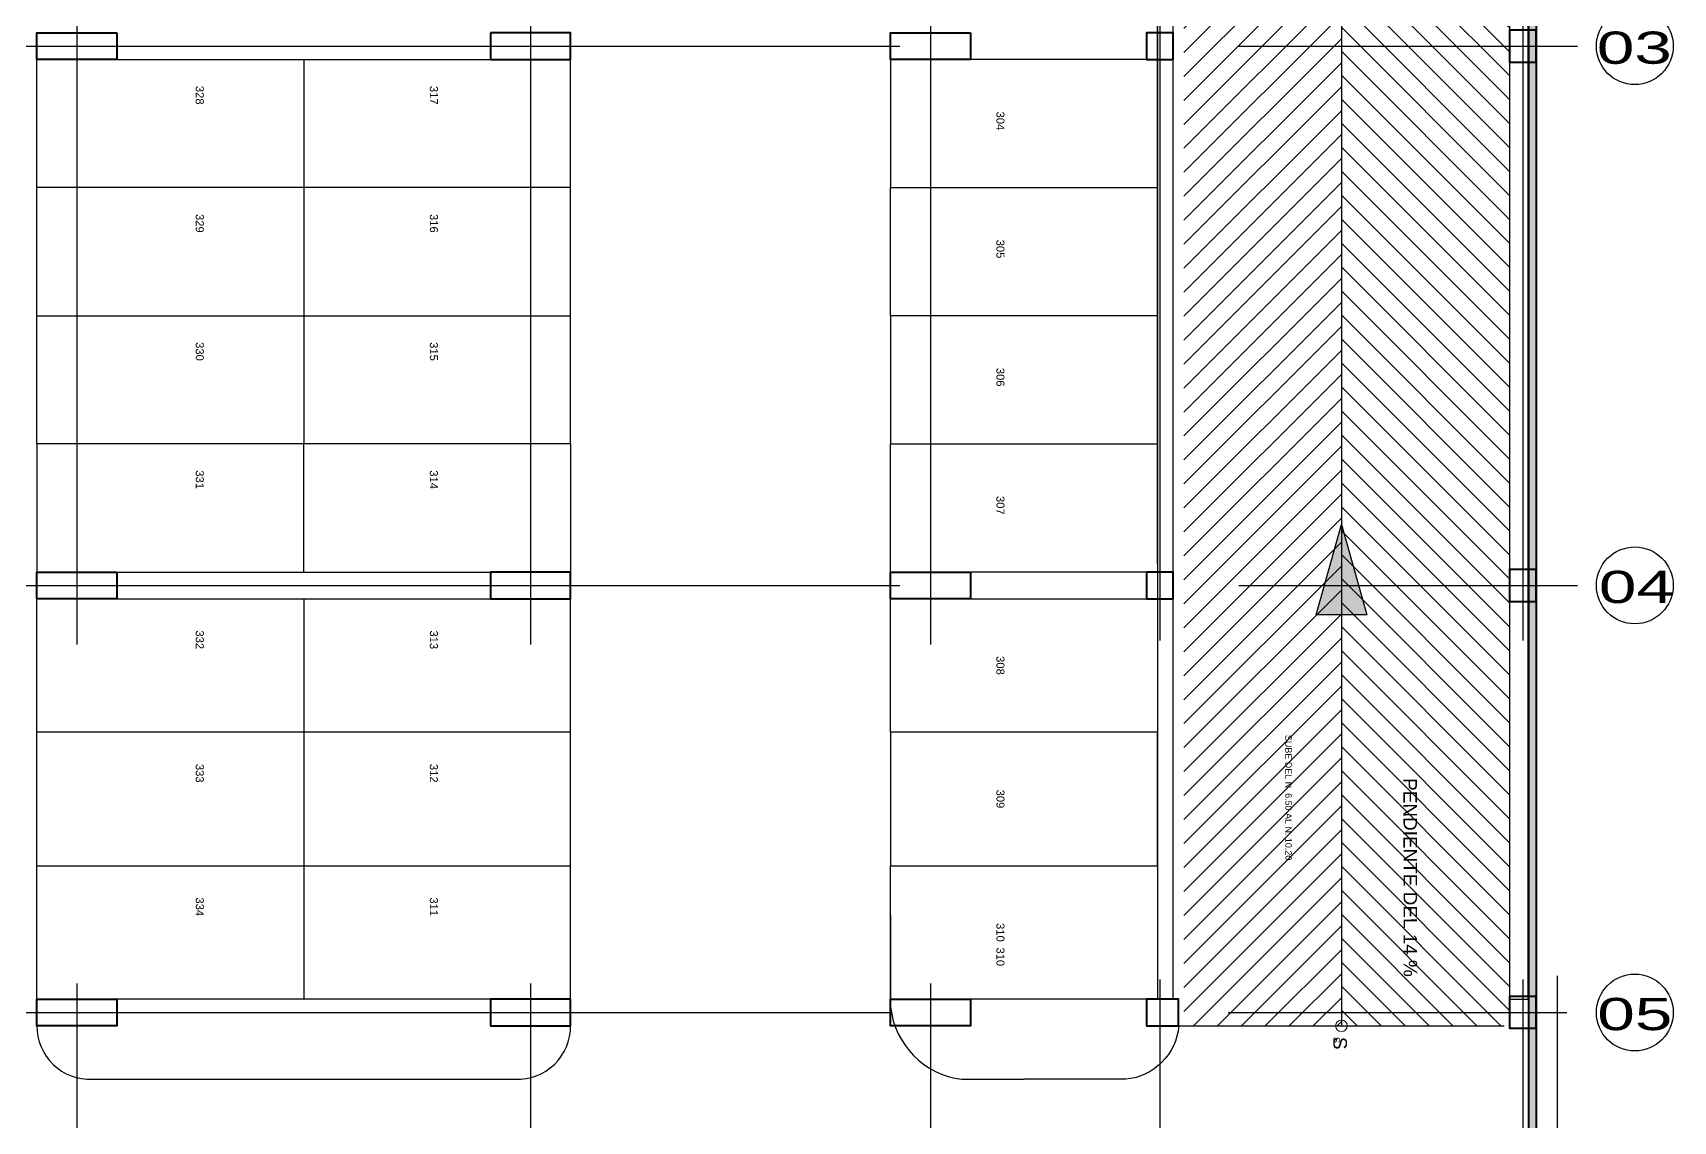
# Model space of a CAD drawing. Header units: millimetres. Extents: x -430 to 485, y 17 to 957.
# Drawn here: x 162.62 to 193.36, y 61.87 to 82.26 of the extents above; entities that cross this region are included whole.
import ezdxf

# ---------------------------------------------------------------- set-up
doc = ezdxf.new("R2010")
doc.units = ezdxf.units.MM
doc.linetypes.add('Center', pattern=[50.8, 31.75, -6.35, 6.35, -6.35])
for name, color, linetype in [('-parquead', 8, 'Continuous'), ('EJE-ESTRUCTURA', 8, 'Center'), ('GG_PISO 3', 8, 'Continuous'), ('JCA_HATCH 254', 252, 'Continuous'), ('JCA_TEXTO1', 8, 'Continuous'), ('JCA_TEXTO2', 8, 'Continuous'), ('Textos-espacios', 8, 'Continuous')]:
    doc.layers.add(name, color=color, linetype=linetype)
doc.layers.add('Estructura', color=7, linetype='Continuous', lineweight=40, true_color=0x4f4f4f)
for name, color, linetype, lineweight in [('Muro', 9, 'Continuous', 40), ('Piso', 251, 'Continuous', 30), ('TEXTOS', 250, 'Continuous', 20)]:
    doc.layers.add(name, color=color, linetype=linetype, lineweight=lineweight)
doc.styles.get("Standard").update_dxf_attribs({"font": 'arial.ttf'})
doc.styles.add('style2', font='arial.ttf', dxfattribs={"width": 1.5})

# ---------------------------------------------------------------- blocks, each defined once
blk = doc.blocks.new('estructura etapa 3')
at = {"layer": 'EJE-ESTRUCTURA'}
for p, q in [((-876.7, -6655.354), (-876.7, -6714.914)), ((-868.2, -6655.354), (-868.2, -6714.914)), ((-860.702, -6655.354), (-860.702, -6714.914)), ((-860.702, -6655.354), (-860.702, -6714.914)), ((-856.404, -6655.279), (-856.404, -6714.839)), ((-849.604, -6655.279), (-849.604, -6714.839)), ((-893.028, -6675.899), (-848.026, -6675.899)), ((-893.028, -6685.999), (-848.026, -6685.999)), ((-893.228, -6693.999), (-848.026, -6693.999))]:
    blk.add_line(p, q, dxfattribs=at)
at = {"layer": 'Estructura'}
for points in [[(-875.95, -6675.649), (-875.95, -6676.149), (-877.45, -6676.149), (-877.45, -6675.649)], [(-868.95, -6675.649), (-868.95, -6676.149), (-867.45, -6676.149), (-867.45, -6675.649)], [(-859.952, -6675.649), (-859.952, -6676.149), (-861.452, -6676.149), (-861.452, -6675.649)], [(-856.154, -6676.149), (-856.154, -6675.649), (-856.654, -6675.649), (-856.654, -6676.149)], [(-849.354, -6676.199), (-849.354, -6675.599), (-849.854, -6675.599), (-849.854, -6676.199)], [(-849.354, -6686.299), (-849.354, -6685.699), (-849.854, -6685.699), (-849.854, -6686.299)], [(-875.95, -6685.749), (-875.95, -6686.249), (-877.45, -6686.249), (-877.45, -6685.749)], [(-868.95, -6685.749), (-868.95, -6686.249), (-867.45, -6686.249), (-867.45, -6685.749)], [(-859.952, -6685.749), (-859.952, -6686.249), (-861.452, -6686.249), (-861.452, -6685.749)], [(-856.154, -6686.249), (-856.154, -6685.749), (-856.654, -6685.749), (-856.654, -6686.249)], [(-849.353, -6694.294), (-849.354, -6693.699), (-849.855, -6693.699), (-849.854, -6694.294)], [(-875.95, -6693.749), (-875.95, -6694.249), (-877.45, -6694.249), (-877.45, -6693.749)], [(-868.95, -6693.749), (-868.95, -6694.249), (-867.45, -6694.249), (-867.45, -6693.749)], [(-859.952, -6693.749), (-859.952, -6694.249), (-861.452, -6694.249), (-861.452, -6693.749)], [(-856.054, -6694.249), (-856.054, -6693.749), (-856.654, -6693.749), (-856.654, -6694.249)]]:
    blk.add_lwpolyline(points, close=True, dxfattribs=at)
at = {"layer": 'JCA_TEXTO1', "linetype": 'Continuous'}
for centre in [(-847.506, -6675.899), (-847.506, -6685.999), (-847.506, -6693.999)]:
    blk.add_circle(centre, 0.72, dxfattribs=at)
at = {"layer": 'JCA_TEXTO2', "style": 'style2', "width": 1.5}
for s, p in [('03', (-848.217, -6676.229)), ('04', (-848.179, -6686.329)), ('05', (-848.208, -6694.329))]:
    blk.add_text(s, height=0.6031, rotation=0.0293, dxfattribs=at).set_placement(p)
blk = doc.blocks.new('A$C972f9415')
at = {"layer": 'JCA_HATCH 254', "linetype": 'Continuous', "ltscale": 0.3, "true_color": 0x636466, "transparency": 33554687}
h = blk.add_hatch(color=251, dxfattribs=at)
h.dxf.hatch_style = 1
h.paths.add_polyline_path([(52.113, 57.896), (51.963, 57.896), (51.963, 14.896), (52.113, 14.896)])
at = {"layer": 'JCA_HATCH 254'}
blk.add_hatch(color=256, dxfattribs=at).paths.add_polyline_path([(48.458, 30.764), (48.934, 29.072), (47.982, 29.072)])
at = {"layer": 'Piso'}
h = blk.add_hatch(dxfattribs=at)
h.set_pattern_fill('ANSI31', color=256, scale=0.1, angle=-41.916, style=0)
h.set_pattern_definition([(45, (46.84654, 25.8127), (-0.2245064, 0.2245064), [])])
h.paths.add_polyline_path([(48.458, 48.672), (48.458, 21.371), (45.508, 21.371), (45.508, 47.321), (45.369, 47.811), (45.076, 48.229), (44.663, 48.526), (44.175, 48.672)])
h = blk.add_hatch(dxfattribs=at)
h.set_pattern_fill('ANSI31', color=256, scale=0.1, angle=-41.916, style=0)
h.set_pattern_definition([(135, (50.16887, 25.8127), (0.2245064, 0.2245064), [])])
h.paths.add_polyline_path([(48.458, 48.672), (48.458, 21.371), (51.618, 21.371), (51.598, 48.672)])
at = {"layer": '-parquead'}
for p, q in [((45.01, 30.023), (45.01, 47.171)), ((29.012, 39.471), (29.012, 32.271)), ((29.013, 39.471), (29.013, 32.271)), ((34.012, 37.071), (24.013, 37.071)), ((29.013, 29.371), (29.013, 21.871)), ((34.013, 26.871), (24.013, 26.871)), ((25.049, 20.371), (32.976, 20.371))]:
    blk.add_line(p, q, dxfattribs=at)
for points in [[(45.308, 47.471), (45.01, 47.471), (45.01, 21.871), (45.308, 21.871)], [(51.959, 47.471), (51.608, 47.471), (51.608, 21.871), (51.959, 21.871)], [(45.01, 37.071), (45.01, 39.471), (40.01, 39.471), (40.01, 37.071)], [(45.01, 37.071), (45.01, 34.671), (40.01, 34.671), (40.01, 37.071)], [(45.01, 32.271), (45.01, 34.671), (40.01, 34.671), (40.01, 32.271)], [(45.01, 32.271), (45.01, 29.871), (40.01, 29.871), (40.01, 32.271)], [(40.01, 26.871), (40.01, 29.371), (45.01, 29.371), (45.01, 26.871)], [(40.01, 26.871), (40.01, 24.371), (45.01, 24.371), (45.01, 26.871)], [(40.01, 21.871), (40.01, 24.371), (45.01, 24.371), (45.01, 21.871)]]:
    blk.add_lwpolyline(points, close=True, dxfattribs=at)
for points in [[(24.013, 39.471), (34.012, 39.471)], [(34.012, 32.271), (24.013, 32.271), (24.013, 39.471)], [(34.012, 32.271), (34.012, 39.471)], [(24.013, 34.671), (34.012, 34.671)], [(24.013, 32.271), (24.013, 29.871), (34.012, 29.871)], [(29.012, 29.871), (29.012, 32.271)], [(29.013, 29.871), (29.013, 32.271)], [(34.012, 32.271), (34.012, 29.871)], [(24.013, 29.371), (34.013, 29.371)], [(34.013, 21.871), (24.013, 21.871), (24.013, 29.371)], [(34.013, 21.871), (34.013, 29.371)], [(24.013, 24.371), (34.013, 24.371)]]:
    blk.add_lwpolyline(points, dxfattribs=at)
for points in [[(40.01, 23.447), (40.01, 21.721, 0.348163), (41.343, 20.371), (42.51, 20.371)], [(45.409, 21.371, -0.363964), (44.417, 20.371), (42.51, 20.371)]]:
    blk.add_lwpolyline(points, format="xyb", dxfattribs=at)
for centre, start, end in [((25.008, 21.366), 179.6878, 272.3511), ((33.017, 21.366), 267.6502, 0.3083)]:
    blk.add_arc(centre, 0.996, start, end, dxfattribs=at)
at = {"layer": 'Muro'}
blk.add_lwpolyline([(52.113, 57.896), (51.963, 57.896), (51.963, 14.896), (52.113, 14.896)], close=True, dxfattribs=at)
at = {"layer": 'Piso'}
for p, q in [((48.458, 48.672), (48.458, 21.371)), ((52.509, 3.988), (52.509, 22.308, -41.255)), ((45.409, 21.371), (51.509, 21.371))]:
    blk.add_line(p, q, dxfattribs=at)
at = {"layer": 'TEXTOS'}
blk.add_circle((48.458, 21.371), 0.109, dxfattribs=at)
at = {"layer": 'Textos-espacios'}
blk.add_lwpolyline([(48.458, 30.764), (48.934, 29.072), (47.982, 29.072)], close=True, dxfattribs=at)
at = {"layer": 'Muro'}
blk.add_blockref('estructura etapa 3', (901.462, 6715.62), dxfattribs=at)
at = {"layer": 'Textos-espacios'}
blk.add_text('S', height=0.254, rotation=270.0669, dxfattribs=at).set_placement((48.307, 21.164))
at = {"layer": 'Textos-espacios', "char_height": 0.15, "attachment_point": 1, "rotation": 270}
for s, width, insert in [('328', 1.39428, (27.139, 38.977)), ('317', 1.35043, (31.526, 38.977)), ('304', 0.89145, (42.143, 38.496)), ('329', 1.25263, (27.139, 36.577)), ('316', 1.51574, (31.526, 36.577)), ('305', 0.89145, (42.143, 36.096)), ('330', 1.2206, (27.139, 34.177)), ('315', 1.52757, (31.526, 34.177)), ('306', 0.89145, (42.143, 33.696)), ('331', 1.23243, (27.139, 31.777)), ('314', 1.38591, (31.526, 31.777)), ('307', 0.89145, (42.143, 31.296)), ('332', 1.19925, (27.139, 28.777)), ('313', 1.90594, (31.526, 28.777)), ('308', 0.89145, (42.143, 28.296)), ('333', 1.25935, (27.139, 26.277)), ('312', 1.36456, (31.526, 26.277)), ('309', 0.89145, (42.143, 25.796)), ('334', 1.42465, (27.139, 23.777)), ('311', 1.45973, (31.526, 23.777)), ('310', 0.89145, (42.143, 23.296))]:
    blk.add_mtext_dynamic_manual_height_columns(s, width=width, gutter_width=5, heights=[0], dxfattribs=dict(at, insert=insert))

msp = doc.modelspace()

# ---------------------------------------------------------------- block references
msp.add_blockref('A$C972f9415', (138.687, 42.286))

# ---------------------------------------------------------------- texts
at = {"layer": 'GG_PISO 3'}
for s, p in [('SUBE DEL N. 6.50 AL N. 10.20', (186.093, 69.106)), ('S', (186.994, 63.449))]:
    msp.add_text(s, height=0.12, rotation=270.0669, dxfattribs=at).set_placement(p)
at = {"layer": 'GG_PISO 3', "char_height": 0.15, "attachment_point": 1, "rotation": 270}
for s, width, insert in [('328', 1.39428, (165.826, 81.263)), ('317', 1.35043, (170.213, 81.263)), ('304', 0.89145, (180.83, 80.782)), ('329', 1.25263, (165.826, 78.863)), ('316', 1.51574, (170.213, 78.863)), ('305', 0.89145, (180.83, 78.382)), ('330', 1.2206, (165.826, 76.463)), ('315', 1.52757, (170.213, 76.463)), ('306', 0.89145, (180.83, 75.982)), ('331', 1.23243, (165.826, 74.063)), ('314', 1.38591, (170.213, 74.063)), ('307', 0.89145, (180.83, 73.582)), ('332', 1.19925, (165.826, 71.063)), ('313', 1.90594, (170.213, 71.063)), ('308', 0.89145, (180.83, 70.582)), ('333', 1.25935, (165.826, 68.563)), ('312', 1.36456, (170.213, 68.563)), ('309', 0.89145, (180.83, 68.082)), ('334', 1.42465, (165.826, 66.063)), ('311', 1.45973, (170.213, 66.063)), ('310', 0.89145, (180.83, 65.125))]:
    msp.add_mtext_dynamic_manual_height_columns(s, width=width, gutter_width=5, heights=[0], dxfattribs=dict(at, insert=insert))
at = {"layer": 'TEXTOS'}
msp.add_text('PENDIENTE DEL 14 %%%', height=0.25368, rotation=270.0669, dxfattribs=at).set_placement((188.307, 68.297))

doc.saveas('drawing.dxf')
